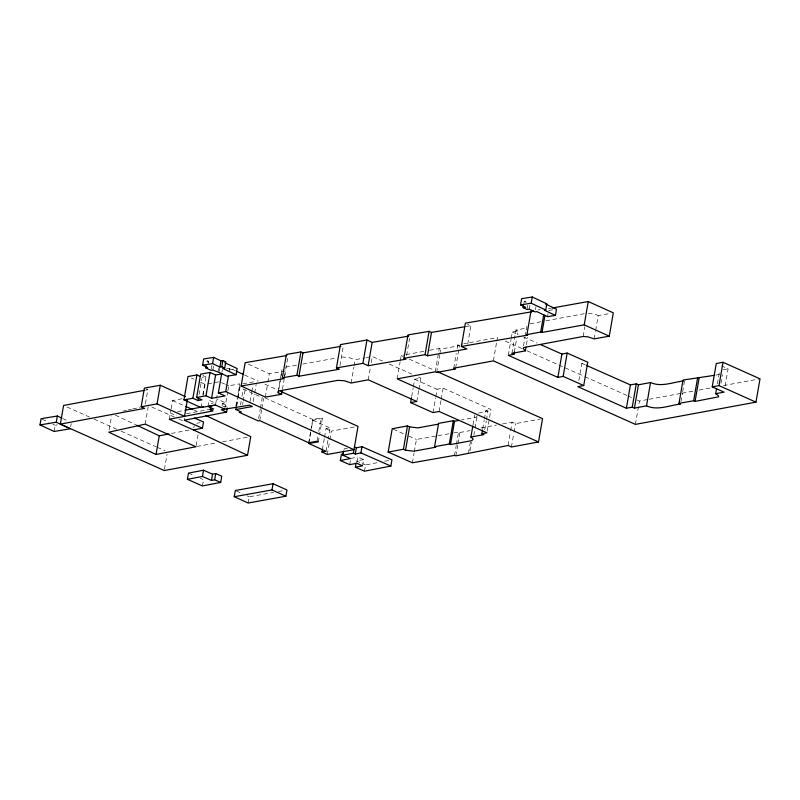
<?xml version="1.0" encoding="UTF-8"?>
<svg xmlns="http://www.w3.org/2000/svg" width="800" height="800" viewBox="0 0 800 800"><rect width="100%" height="100%" fill="white"/><g stroke="black" fill="none" stroke-linecap="round" stroke-linejoin="round"><path stroke-width="0.6" stroke-dasharray="4 3" d="M54.07 431.46L55.14 425.24L57.47 424.86M70.69 426.7L71.23 423.59M109.16 429.86L111.58 415.87M145.43 403.68L147.84 389.69L146.12 388.9M145.2 424.14L148.22 406.65M169.31 419.24L170.92 409.91M171.12 408.74L172.53 400.58L183.06 398.57M164.44 469.35L167.06 454.19M184.27 420.2L184.63 418.12M199.12 394.44L201.88 378.48M193.82 427.85L194.18 425.77M202.82 394.95L206.01 376.54L202.8 375.1M208.37 363.4L208.73 361.33L205.7 359.9M201.05 407.57L202.11 401.43M203.17 395.29L205.08 384.24L219.5 381.73L224.64 384M196.16 445.58L198.18 433.92M211.26 369.32L211.97 365.17M212.85 370.07L213.57 365.93M207.96 406.48L209.03 400.26L214.72 402.77L211.22 403.44M218.28 371.5L218.81 368.39M219.19 371.36L219.73 368.25M215.65 404.02L217.16 395.23M221.95 372.08L222.37 369.63M202.43 485.94L203.5 479.72L200.29 478.3M222.04 405.66L222.4 403.58L225.8 402.93L216.54 398.83M229.14 371.94L229.77 368.26L235.45 370.83M224.73 409.15L227.7 391.96M227.91 390.73L228.76 385.82L239.65 383.85L237.32 397.35M235.84 405.94L237.11 398.58M236.48 405.84L237.75 398.47M237.96 397.24L239.87 386.2M236.68 406.32L237.95 398.96M238.16 397.73L240.07 386.68M240.51 404.99L241.14 401.31M241.99 396.39L243.26 389.03L262.25 397.59L260.55 407.41M242.58 404.62L243.01 402.17M243.22 400.94L245.13 389.89M250.05 401.53L251.54 392.93M251.75 391.71L252.81 385.57M253.21 401.62L254.48 394.26M254.7 393.03L256.18 384.44M258.64 418.46L260.34 408.64M259.73 420.64L261.64 409.59M261.85 408.37L263.55 398.55M265.33 397.09L267.66 383.59M267.87 382.36L269.35 373.77L285.62 370.97L284.35 378.33M248.17 503.01L249.24 496.79L273.59 492.4M278.17 391.64L281.99 369.54M278.85 389.06L280.97 376.78M281.18 375.55L282.03 370.64M284.57 376.15L287.76 357.74M282.44 389.38L284.14 379.56M308.7 442.75L310.6 431.7M310.82 430.47L312.73 419.42L321.12 417.92L322.37 418.48L319.61 434.44M308.82 443.5L310.73 432.45M311.57 427.54L312.85 420.18L322.37 418.48M317.09 441.24L317.94 436.33M318.79 431.42L321.12 417.92M318.34 441.81L319.4 435.67M322.39 449.56L324.3 438.52M324.51 437.29L326 428.69L330.07 427.97L328.16 439.02M339.99 365.56L343.38 345.92M326.04 451.3L327.95 440.25M327.31 454.44L329.64 440.93M329.85 439.71L331.34 431.11L354.37 427.02M351.13 383.01L353.89 367.05M354.1 365.83L355.16 359.69L364.95 357.87M349.71 464.65L350.42 460.5M368.26 379.83L370.38 367.55M371.23 362.64L372.29 356.5L382.45 361.03M356.97 462.24L357.86 457.06L363.64 459.6L362.57 465.82M364.47 471.19L365.55 464.97L378.74 462.4M397.17 378.86L400.14 361.67M400.36 360.45L401.2 355.53L404.89 354.85M406.61 355.52L409.58 338.33M411.69 396.47L413.17 387.88M413.39 386.65L414.66 379.29L420.84 378.14L418.93 389.19M416.81 401.46L418.72 390.41M412.4 462.78L414.1 452.96M414.31 451.73L416.43 439.46L436.89 435.87M435.25 371.82L439.28 348.49L440.68 349.13L459.51 345.65L455.48 368.97M436.65 372.45L439.62 355.26M439.83 354.04L440.68 349.13M433.03 412.59L435.58 397.86M435.79 396.64L437.06 389.27L443.13 388.15L490.95 409.47L486.92 432.8M439.1 411.48L441.01 400.43M441.22 399.2L443.13 388.15M453.74 368.2L456.28 353.46M457.13 348.55L457.77 344.87L462.57 343.98M467.73 344.1L470.91 325.68L467.6 324.16M454.51 455.4L456.21 445.58M456.42 444.36L458.54 432.08L459.89 432.51L470.18 430.61M455.86 455.84L457.77 444.79M457.98 443.56L459.89 432.51M473.03 424.78L474.72 414.96M468.5 452.82L470.41 441.78M470 450.85L471.49 442.25M473.81 435.4L474.87 429.26M475.08 428.03L476.99 416.98M493.39 360.88L496.57 342.46M496.78 341.24L497.42 337.55L463.78 343.76M482.71 428.82L484.2 420.23M484.41 419L485.89 410.41L490.95 409.47M484.76 429.73L486.24 421.14M486.45 419.91L487.94 411.32L485.89 410.41M508.3 355.35L511.05 339.39M511.27 338.16L512.33 332.02L517.98 330.96L517.35 334.65M511.91 353.37L515.94 330.05L525.73 328.21M514.38 351.83L516.5 339.56M523.86 303.51L524.22 301.44L526.69 301.05L524.67 300.1M527.23 308.45L527.77 305.34M529.25 309.13L529.96 304.99M523.52 345.91L525 337.31M525.21 336.09L526.06 331.18M526.27 329.95L526.91 326.26M508.09 445.49L510.42 431.99M510.63 430.76L512.12 422.17L515.47 423.65L540.18 419.07M526.43 344.71L527.7 337.34M511.44 446.98L513.77 433.47M513.99 432.24L515.47 423.65M535.46 309.81L536 306.7M547.55 316.67L548.08 313.56M583.15 336.48L584.85 326.66M578.87 380.52L581.84 363.33L584.21 362.89M594.18 338.89L595.45 331.53M595.66 330.3L598.21 315.57L609.83 313.47M635.4 424.38L639.43 401.06L647.96 399.48M680.96 401.61L682.44 393.02M682.65 391.79L684.56 380.74M717.41 383.87L719.74 370.36M720.97 383.32L722.45 374.72M725.15 386.02L728.11 368.83L721.65 365.94M477.2 415.76L475.84 417.34L461.62 419.93M122.92 411.12L126.56 410.31M127.77 410.04L131.42 409.24M132.63 408.97L139.92 407.36M171.36 433.47L189.51 429.96M347.43 448.33L343.91 449.01L346.09 449.97M350.78 458.43L357.86 457.06M363.64 459.6L356.49 461L365.55 464.97M384.74 461.23L389.54 460.3M177.66 411.63L183.73 410.48M186.55 413.74L209.5 409.37M222.79 406.83L227.62 405.91L222.4 403.58M196.78 423.27L200.14 422.63M537.85 310L540.15 309.57M145.4 390.14L147.84 389.69M226.6 368.85L229.77 368.26M530.13 323.76L541.06 321.73M545.91 320.82L584.75 313.6M366.17 357.64L369.84 356.96M406.12 354.63L424.54 351.22M429.45 350.31L439.28 348.49M478.48 413.07L487.94 411.32M480.93 427.94L496.52 425.06M502.52 423.94L512.12 422.17M649.17 399.26L680.84 393.42M682.06 393.2L694.24 390.95M699.11 390.05L711.29 387.81M723.46 385.56L760 378.83M202.09 377.25L206.01 376.54M196.86 446.48L216.45 442.9M222.58 441.78L248.3 437.08M723.33 369.71L728.11 368.83M548.45 308.7L550.87 308.26M285.68 367.13L296.66 365.16M302.77 364.06L335.72 358.14M242.85 383.8L253.44 381.89M278.45 491.52L284.54 490.42M715.76 375.09L719.33 374.45M438.09 435.66L448.92 433.77M453.73 432.92L458.54 432.08M465.99 326.53L470.91 325.68M208.73 361.33L206.84 361.63L208.97 362.63M548.62 310.45L553.11 309.73M229.26 369.78L233.76 369.06M341.82 357.04L348.51 357.43L355.16 359.69M588.32 313.24L595.39 314.3L598.21 315.57M188.49 473.11L194.92 475.94M393.31 429.23L404.32 434.1M408.73 436.05L416.43 439.46M225.67 384.46L228.76 385.82M172.53 400.58L184.61 405.92M193.39 409.8L196.68 411.26M170.38 413.02L176.97 415.93M512.33 332.02L519.09 335.03M523.6 337.03L537.12 343.04M581.84 363.33L585.23 364.84M505.37 341.11L522.41 348.73M526.95 350.76L557.63 364.48M558.77 364.99L583.76 376.16M584.9 376.67L626.93 395.47M628.07 395.98L631.48 397.5M637.16 400.04L639.43 401.06M457.77 344.87L459.51 345.65M401.2 355.53L403.48 356.55M409.18 359.1L433.12 369.78M389.22 364.05L411.8 374.11M418.58 377.13L420.84 378.14M414.66 379.29L437.06 389.27M151.8 406.99L174.36 417.03M178.88 419.04L183.39 421.05M66.96 406.99L89.54 417.07M94.06 419.09L116.65 429.17M121.16 431.19L156.17 446.82M157.3 447.32L165.2 450.85M515.94 330.05L517.98 330.96M191.4 378.07L193.68 379.1M200.52 382.19L205.08 384.24M236.39 491L242.82 493.89M247.1 495.82L249.24 496.79M244.52 374.95L258.14 381.12M264.95 384.2L277.44 389.86M264.9 397.83L312.73 419.42M312.85 420.18L330.07 427.97M326 428.69L331.34 431.11M248.46 364.2L269.35 373.77M62.75 418.53L68.16 421.05M42.16 419.2L48.65 422.22M52.98 424.24L55.14 425.24M524.22 301.44L526.17 302.35M115.36 415.13L135.62 424.67"/><path stroke-width="1.2" d="M40 424.92L56.27 422.23L70.34 428.78L54.07 431.46L40 424.92L41.07 418.7L57.34 416.01L61.67 418.03M56.27 422.23L57.34 416.01M205.7 415.49L250.75 436.63L247.53 455.29L164.24 470.52L60.35 424.13L63.57 405.47L144.18 390.37M60.35 424.13L144.62 408.35L141.17 406.77L144.4 388.11L160.28 385.24L185.55 396.68M141.17 406.77L157.05 403.9L160.28 385.24M156.04 454.47L195.96 446.75L145.2 424.14L108.76 432.2L156.04 454.47L159.26 435.81L168.94 433.94M236.27 407.07L235.84 409.52L252.36 406.54L249.41 405.21L224.73 409.15L215.47 405.05L201.05 407.57L183.96 399.86L187.99 376.53L196.93 374.93L200.02 376.32M187.34 400.01L184.52 416.34L157.05 403.9M183.96 399.86L192.9 398.25L196.93 374.93M192.9 398.25L198.06 400.58L201.98 399.86L196.64 397.46L200.67 374.13L210.02 372.47L215.61 374.99L221.73 373.9M206.12 365.77L205.77 367.85L207.65 367.55L202.6 365.18L203.68 358.96L213.64 357.38L220.96 360.83L222.86 360.52L225.76 361.88L224.68 368.1L222.62 368.42L236.05 374.74L237.13 368.52L224.82 362.73M198.06 400.58L198.49 398.12M187.41 479.33L188.49 473.11L203.53 470.22L212.53 474.18L215.72 473.56L221.75 476.21L220.68 482.43L202.43 485.94L187.41 479.33L202.45 476.44L211.45 480.4L214.64 479.78L220.68 482.43M196.64 397.46L205.99 395.79L210.02 372.47M202.6 365.18L212.56 363.6L213.64 357.38M210.68 406.55L210.14 409.66L213 410.92L169.31 419.24L193.46 429.92L202.43 428.22L203.5 422L194.42 417.99M205.99 395.79L211.58 398.31L215.61 374.99M212.56 363.6L219.88 367.05L220.96 360.83M202.45 476.44L203.53 470.22M219.88 367.05L221.79 366.74L222.86 360.52M211.58 398.31L225.05 395.92L218.34 392.95L221.73 373.31M218.34 392.95L225.74 391.59L228.5 375.63M211.45 480.4L212.53 474.18M214.64 479.78L215.72 473.56M202.43 428.22L184.27 420.2L226.55 412.13L227.26 407.98M282.23 390.61L281.59 394.29L265.33 397.09L241.13 386.02L245.16 362.69L286.95 355.5M234.24 496.73L235.32 490.51L273.05 483.72L286.98 489.98L285.9 496.2L248.17 503.01L234.24 496.73L271.98 489.94L285.9 496.2M281.59 394.29L278.21 392.74L278.63 390.28M241.13 386.02L284.15 378.61L282.36 377.79L286.39 354.46L300.93 351.95L302.98 352.89L340.93 346.34M271.98 489.94L273.05 483.72M282.36 377.79L296.9 375.28L300.93 351.95M296.9 375.28L298.95 376.22L302.98 352.89M225.74 391.59L353.98 449.7L327.31 454.44L321.97 452.02L322.39 449.56M298.95 376.22L339.35 369.24L336.44 367.92L340.47 344.59L366.95 340.02L372.16 342.4L408.78 336.09M356.13 463.07L355.41 467.22L362.57 465.82L356.79 463.28L349.71 464.65L340.34 460.53L341.42 454.31L343.66 453.88M340.34 460.53L350.44 458.57L342.84 455.23L343.56 451.09M336.44 367.92L362.92 363.34L366.95 340.02M362.92 363.34L368.13 365.72L372.16 342.4M342.84 455.23L353.38 453.19L358.01 426.38L280.84 391.4M353.38 453.19L355.27 454.01L356.35 447.79L361.98 446.69L391.94 459.83L390.86 466.05L364.47 471.19L355.41 467.22M355.27 454.01L360.9 452.91L361.98 446.69M368.13 365.72L405.97 359.2L403.95 358.28L407.98 334.95L429.08 331.34L431.5 332.44L464.75 326.74M437.68 371.82L542.54 418.64L538.51 441.96L511.44 446.98L508.09 445.49L455.86 455.84L454.51 455.4L412.4 462.78L388.18 452.07L392.21 428.74L407.46 425.91L409.57 426.86L417.82 427.89L438.54 424.11M482.5 430.05L481.86 433.73L486.92 432.8L439.1 411.48L433.03 412.59L410.63 402.61L411.48 397.7M388.18 452.07L403.43 449.23L407.46 425.91M459.25 420.36L454.52 421.23L453.33 420.69L438.6 423.37L434.57 446.7L435.73 447.21L413.79 451.21L405.54 450.19L409.57 426.86M403.95 358.28L425.05 354.66L429.08 331.34M425.05 354.66L427.47 355.77L431.5 332.44M461.37 346.47L465.4 323.15L531.71 311.8L530.97 311.29L526.94 334.61L527.68 335.12L461.37 346.47L466.88 349.01L427.47 355.77M434.57 446.7L449.3 444.01L453.33 420.69M449.3 444.01L450.49 444.55L454.52 421.23M450.49 444.55L471.81 440.66L473.17 439.08L470.91 437.05L472.82 426.01M523.5 305.58L523.14 307.66L525.62 307.27L520.56 304.9L521.64 298.68L532.26 296.99L546.79 303.83L545.72 310.05L544.42 310.25L555.41 315.41L556.48 309.19L545.49 304.03M540.5 344.54L561.92 354.06L567.17 353.07L587.76 362.22L583.73 385.54L563.14 376.4L557.89 377.39L508.3 355.35L513.95 354.29L514.38 351.83M520.56 304.9L531.19 303.21L532.26 296.99M513.95 354.29L511.91 353.37L525.37 350.85L526.01 347.16M526.94 334.61L540.71 332.03L543.68 314.85M540.71 332.03L542.01 332.45L544.98 315.27M557.89 377.39L561.92 354.06M563.14 376.4L567.17 353.07M542.01 332.45L584.21 324.86L588.24 301.53L613.31 312.84L609.28 336.17L594.18 338.89L587.7 336.81L583.15 336.48L523.68 347.53L523.09 348.36L525.37 350.85M583.73 385.54L577.81 386.66L626.39 408.24L630.42 384.92L636.29 383.83L638.46 384.8L650.55 382.53C661.2 387.39 672.56 382.28 683.36 380.95M626.39 408.24L632.26 407.15L636.29 383.83M632.26 407.15L634.43 408.12L638.46 384.8M634.43 408.12L646.52 405.85L650.55 382.53M646.52 405.85C657.57 410.86 669.33 405.32 680.53 404.06L679 403.38L683.03 380.05L714.57 375.3M679 403.38L693.65 400.75L697.67 377.43M693.65 400.75L695.07 401.4L699.1 378.07M716.56 388.78L715.71 393.69L724.09 392.16L712.23 386.86L716.26 363.53L723.03 362.29L760 378.83L755.97 402.15L635.4 424.38L493.39 360.88L453.74 368.2L455.48 368.97L436.65 372.45L435.25 371.82L397.17 378.86L538.51 441.96M712.23 386.86L719 385.61L723.03 362.29M224.73 409.15L221.32 409.8L226.55 412.13M184.95 410.25L203.15 406.78M215.47 405.05L207.96 406.48L213.65 408.99L210.14 409.66M530.97 311.29L533.26 310.86M410.63 402.61L416.81 401.46L368.26 379.83L351.13 383.01L344.48 380.76L337.79 380.36L279.21 390.89L278.17 391.64L278.21 392.74M470.91 437.05L483.91 434.64L481.86 433.73M552.07 308.04L588.24 301.53M695.07 401.4L718.63 396.82L718.29 395.54L715.71 393.69M321.97 452.02L326.04 451.3L308.82 443.5L318.34 441.81L317.09 441.24L308.7 442.75L259.73 420.64L258.22 420.91L239.23 412.35L241.31 411.99L235.84 409.52M555.41 315.41L547.55 316.67L536.81 311.61L535.1 311.89L529.25 309.13L527.05 309.49L523.14 307.66M236.05 374.74L227.07 376.18L219.01 372.39L212.85 370.07L211.08 370.35L205.77 367.85M354.46 446.97L356.35 447.79M360.9 452.91L390.86 466.05M185.71 406.41L192.29 409.32M586.36 365.34L630.42 384.92M719 385.61L755.97 402.15M584.21 324.86L609.28 336.17M236.58 371.35L243.39 374.43M403.43 449.23L405.54 450.19M221.79 366.74L224.68 368.1M193.46 429.92L247.53 455.29M531.19 303.21L545.72 310.05M136.75 425.2L159.26 435.81"/></g></svg>
